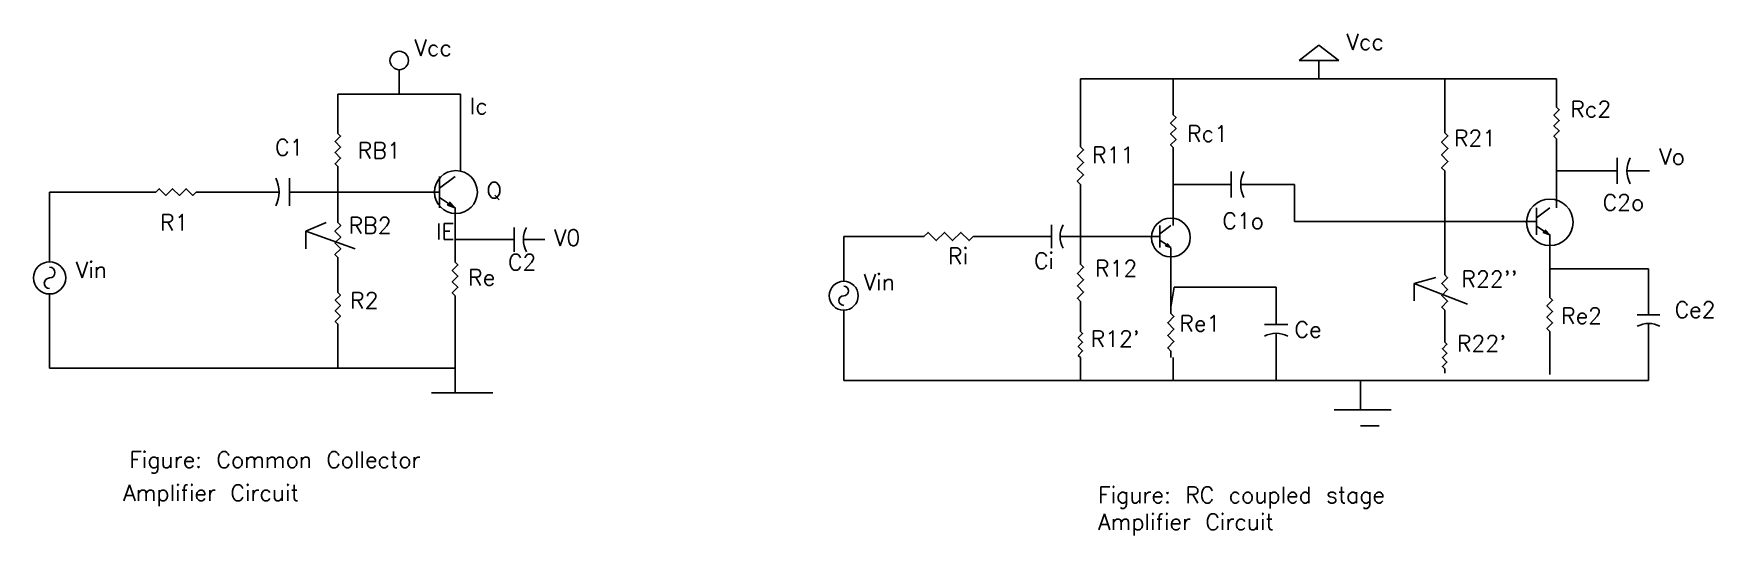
# Model space of a CAD drawing. Header units: inches. Extents: x 6 to 110, y 15 to 47.
import ezdxf

# ---------------------------------------------------------------- set-up
doc = ezdxf.new("R2010")
doc.units = ezdxf.units.IN
doc.header["$MEASUREMENT"] = 0
doc.styles.get("Standard").update_dxf_attribs({"font": 'txt.shx', "height": 1})

# ---------------------------------------------------------------- blocks, each defined once
blk = doc.blocks.new('Resistor')
at = {"color": 7}
blk.add_lwpolyline([(0, 0), (0.05, 0), (0.075, 0.025), (0.125, -0.025), (0.175, 0.025), (0.225, -0.025), (0.275, 0.025), (0.325, -0.025), (0.35, 0), (0.4, 0)], dxfattribs=at)
blk = doc.blocks.new('Capacitor')
at = {"color": 7}
for p, q in [((0.15, 0), (0, 0)), ((0.15, -0.1), (0.15, 0.1)), ((0.225, 0), (0.4, 0))]:
    blk.add_line(p, q, dxfattribs=at)
blk.add_arc((0.4375, 0), 0.2125, 151.9275, 208.0725, dxfattribs=at)
blk = doc.blocks.new('Generator - AC')
at = {"color": 7}
for p, q in [((0, 0), (0.05, 0)), ((0.35, 0), (0.4, 0))]:
    blk.add_line(p, q, dxfattribs=at)
blk.add_circle((0.2, 0), 0.15, dxfattribs=at)
for centre, start, end in [((0.15, 0), 0, 180), ((0.25, 0), 180, 0)]:
    blk.add_arc(centre, 0.05, start, end, dxfattribs=at)
blk = doc.blocks.new('Transistor - NPN')
at = {"color": 7}
for p, q in [((0, 0), (0.199999, 0)), ((0.199999, 0.2), (0.199999, -0.2)), ((0.399999, 0.2), (0.199999, 0.05)), ((0.316132, -0.145536), (0.201153, -0.069033)), ((0.302516, -0.166503), (0.316132, -0.145536)), ((0.399999, -0.2), (0.302516, -0.166503)), ((0.329748, -0.124569), (0.399999, -0.2))]:
    blk.add_line(p, q, dxfattribs=at)
blk.add_solid([(0.302516, -0.166503), (0.399999, -0.2), (0.329748, -0.124569)], dxfattribs=at)

msp = doc.modelspace()

# ---------------------------------------------------------------- linework, layer by layer
for p, q in [((85.68, 45.85), (84.45, 44.9)), ((86.92, 44.9), (85.68, 45.85)), ((84.45, 44.9), (84.45, 44.9)), ((84.45, 44.9), (86.92, 44.9)), ((85.68, 43.76), (85.68, 44.9)), ((86.92, 44.9), (86.92, 44.9)), ((28.72, 44.33), (28.72, 42.81)), ((70.91, 39.95), (70.91, 43.76)), ((70.91, 43.76), (70.91, 43.76)), ((70.91, 43.76), (76.66, 43.76)), ((76.66, 43.76), (76.66, 43.76)), ((76.66, 43.76), (76.66, 41.87)), ((76.66, 43.76), (93.47, 43.76)), ((93.47, 43.76), (85.68, 43.76)), ((85.68, 43.76), (85.68, 43.76)), ((93.47, 43.76), (93.47, 43.76)), ((93.47, 43.76), (93.47, 40.82)), ((93.47, 43.76), (100.4, 43.76)), ((100.4, 43.76), (100.4, 43.76)), ((100.4, 43.76), (100.4, 42.34)), ((24.92, 42.81), (24.92, 40.73)), ((24.92, 42.81), (32.52, 42.81)), ((32.52, 42.81), (32.52, 42.81)), ((32.52, 42.81), (32.52, 38.05)), ((100.4, 39.72), (100.4, 35.78)), ((100.4, 39.72), (100.4, 38.07)), ((76.66, 39.17), (76.66, 34.68)), ((76.66, 39.17), (76.66, 37.22)), ((24.92, 38), (24.92, 35.23)), ((93.47, 37.67), (93.47, 32)), ((100.4, 38.07), (102.96, 38.07)), ((13.23, 36.75), (7.07, 36.75)), ((7.07, 36.75), (7.07, 36.75)), ((7.07, 36.75), (7.07, 32.76)), ((19.8, 36.75), (16.57, 36.75)), ((24.73, 36.75), (23.21, 36.75)), ((24.92, 36.75), (24.73, 36.75)), ((24.92, 36.75), (30.24, 36.75)), ((30.24, 36.75), (30.24, 36.75)), ((70.91, 34), (70.91, 36.84)), ((76.66, 37.22), (79.04, 37.22)), ((82.23, 37.22), (84.17, 37.22)), ((84.17, 37.22), (84.17, 37.22)), ((84.17, 37.22), (84.17, 34.94)), ((32.18, 35.78), (32.18, 35.78)), ((32.18, 35.78), (32.18, 32.76)), ((22.93, 34.33), (24.2, 34.87)), ((84.17, 34.94), (84.17, 34.94)), ((84.17, 34.94), (98.31, 34.94)), ((26, 33.24), (22.93, 34.33)), ((22.93, 34.33), (22.93, 33.24)), ((22.93, 34.33), (22.93, 34.33)), ((32.18, 32.76), (32.18, 33.81)), ((32.18, 33.81), (34.7, 33.81)), ((56.25, 34), (60.71, 34)), ((56.25, 34), (56.25, 31.53)), ((64.78, 34), (68.03, 34)), ((64.78, 34), (66.22, 34)), ((68.03, 34), (68.03, 34)), ((70.91, 34), (75.15, 34)), ((70.91, 34), (70.91, 34)), ((70.91, 34), (70.91, 32.67)), ((76.51, 33.31), (76.51, 29.63)), ((99.98, 34.11), (99.98, 30.58)), ((24.92, 32.35), (24.92, 30.87)), ((91.57, 31.09), (92.92, 31.46)), ((93.47, 32), (93.47, 32)), ((99.98, 30.58), (99.98, 32)), ((99.98, 32), (106.1, 32)), ((106.1, 32), (106.1, 32)), ((106.1, 32), (106.1, 30.2)), ((76.71, 30.87), (76.51, 29.63)), ((76.51, 29.63), (76.71, 30.87)), ((76.71, 30.87), (83.03, 30.87)), ((83.03, 30.87), (83.03, 30.87)), ((83.03, 30.87), (83.03, 29.63)), ((94.89, 29.82), (91.57, 31.09)), ((91.57, 31.09), (91.57, 30.01)), ((91.57, 31.09), (91.57, 31.09)), ((7.07, 30.11), (7.07, 25.84)), ((32.18, 29.99), (32.18, 25.84)), ((56.25, 29.14), (56.25, 25.08)), ((70.91, 29.6), (70.91, 29.6)), ((70.91, 29.6), (70.91, 28.4)), ((94.89, 29.82), (94.89, 29.82)), ((24.92, 28.25), (24.92, 27.07)), ((93.47, 29.08), (93.47, 27.74)), ((24.92, 27.07), (24.92, 27.07)), ((24.92, 27.07), (24.92, 25.84)), ((99.98, 27.77), (99.98, 25.46)), ((106.1, 27.4), (106.1, 25.65)), ((70.91, 26.24), (70.91, 25.08)), ((76.66, 25.08), (76.66, 26.52)), ((83.03, 26.75), (83.03, 25.08)), ((7.07, 25.84), (7.07, 25.84)), ((7.07, 25.84), (32.18, 25.84)), ((32.18, 25.84), (32.18, 24.32)), ((56.25, 25.08), (56.25, 25.08)), ((56.25, 25.08), (70.91, 25.08)), ((70.91, 25.08), (70.91, 25.08)), ((70.91, 25.08), (76.66, 25.08)), ((76.66, 25.08), (76.66, 25.08)), ((76.66, 25.08), (106.1, 25.08)), ((76.66, 25.08), (88.25, 25.08)), ((88.25, 25.08), (88.25, 25.08)), ((88.25, 25.08), (88.25, 23.28)), ((99.98, 25.46), (99.98, 25.46)), ((106.1, 25.65), (106.1, 25.65)), ((106.1, 25.65), (106.1, 25.08)), ((30.71, 24.32), (30.71, 24.32)), ((30.71, 24.32), (34.51, 24.32)), ((86.63, 23.28), (86.63, 23.28)), ((86.63, 23.28), (86.63, 23.28)), ((86.63, 23.28), (88.91, 23.28)), ((86.63, 23.28), (86.63, 23.28)), ((87.01, 23.28), (87.01, 23.28)), ((88.25, 23.28), (88.25, 23.28)), ((88.25, 23.28), (88.25, 23.28)), ((88.25, 23.28), (88.25, 23.28)), ((88.25, 23.28), (88.25, 23.28)), ((88.91, 23.28), (90.15, 23.28)), ((88.26, 22.28), (89.41, 22.28))]:
    msp.add_line(p, q)
for centre, radius in [((28.72, 44.9), 0.57), ((32.23, 36.75), 1.33), ((99.98, 34.88), 1.44), ((76.51, 33.94), 1.2)]:
    msp.add_circle(centre, radius)

# ---------------------------------------------------------------- block references
for name, p, xscale, yscale, zscale, rotation in [('Resistor', (76.66, 41.87), 6.740106997457147, 6.740106997457147, 6.740106997457147, 270), ('Resistor', (100.4, 42.34), 6.561043355064648, 6.561043355064648, 6.561043355064648, 270.0000000000001), ('Resistor', (24.92, 40.73), 6.82756056446965, 6.82756056446965, 6.82756056446965, 270), ('Resistor', (93.47, 40.82), 7.870660160450228, 7.870660160450228, 7.870660160450228, 270), ('Resistor', (70.91, 36.84), 7.775832883746943, 7.775832883746943, 7.775832883746943, 90), ('Capacitor', (23.21, 36.75), 8.544688305757177, 8.544688305757177, 8.544688305757177, 180), ('Resistor', (16.57, 36.75), 8.354806457469664, 8.354806457469664, 8.354806457469664, 180), ('Resistor', (24.92, 35.23), 7.206869559343929, 7.206869559343929, 7.206869559343929, 270), ('Generator - AC', (7.07, 30.11), 6.637906234940928, 6.637906234940928, 6.637906234940928, 90), ('Resistor', (32.18, 32.76), 6.922387841172949, 6.922387841172949, 6.922387841172949, 270), ('Resistor', (70.91, 32.67), 7.681005718982576, 7.681005718982576, 7.681005718982576, 270), ('Generator - AC', (56.25, 31.53), 5.974115521895683, 5.974115521895683, 5.974115521895683, 270), ('Resistor', (93.47, 32), 7.301696724108297, 7.301696724108297, 7.301696724108297, 270), ('Resistor', (24.92, 30.87), 6.543078958237615, 6.543078958237615, 6.543078958237615, 270), ('Resistor', (99.98, 30.58), 7.017215005937317, 7.017215005937317, 7.017215005937317, 270), ('Capacitor', (106.1, 30.2), 7.017215117876262, 7.017215117876262, 7.017215117876262, 270), ('Resistor', (76.51, 29.63), 7.775832883746929, 7.775832883746929, 7.775832883746929, 270), ('Capacitor', (83.03, 29.63), 7.206869559343914, 7.206869559343914, 7.206869559343914, 270), ('Resistor', (70.91, 28.4), 5.405152197492683, 5.405152197492683, 5.405152197492683, 270), ('Resistor', (93.47, 27.74), 5.499979474195968, 5.499979474195968, 5.499979474195968, 270)]:
    msp.add_blockref(name, p, dxfattribs=dict(xscale=xscale, yscale=yscale, zscale=zscale, rotation=rotation))
for name, p, xscale, yscale, zscale in [('Capacitor', (102.96, 38.07), 7.975042475738007, 7.975042475738007, 7.975042475738007), ('Transistor - NPN', (30.24, 36.75), 4.841989982897701, 4.841989982897701, 4.841989982897701), ('Capacitor', (79.04, 37.22), 7.975042475738007, 7.975042475738007, 7.975042475738007), ('Transistor - NPN', (98.31, 34.94), 4.177403228734818, 4.177403228734818, 4.177403228734818), ('Capacitor', (34.7, 33.81), 7.595278494006379, 7.595278494006379, 7.595278494006379), ('Capacitor', (68.03, 34), 7.21551479743141, 7.21551479743141, 7.21551479743141), ('Transistor - NPN', (75.15, 34), 3.417875265271505, 3.417875265271505, 3.417875265271505), ('Resistor', (60.71, 34), 10.1586848716708, 10.1586848716708, 10.1586848716708)]:
    msp.add_blockref(name, p, dxfattribs=dict(xscale=xscale, yscale=yscale, zscale=zscale))

# ---------------------------------------------------------------- texts
for s, p in [('Vcc', (29.67, 45.19)), ('Vcc', (87.39, 45.56)), ('Ic', (33.09, 41.58)), ('Rc2', (101.25, 41.39)), ('Rc1', (77.52, 39.87)), ('R21', (94.04, 39.59)), ('C1', (21.03, 39.02)), ('RB1', (26.16, 38.83)), ('R11', (71.63, 38.55)), ('Vo', (106.76, 38.45)), ('Q', (34.13, 36.37)), ('C2o', (103.25, 35.61)), ('R1', (13.91, 34.37)), ('C1o', (79.7, 34.47)), ('RB2', (25.59, 34.19)), ('IE', (31, 33.81)), ('V0', (38.31, 33.43)), ('Ri', (62.71, 32.29)), ('Vin', (8.69, 31.44)), ('C2', (35.46, 31.91)), ('Ci', (68.03, 32)), ('R12', (71.82, 31.53)), ('Re', (32.99, 30.96)), ('Vin', (57.49, 30.68)), ("R22''", (94.51, 30.87)), ('R2', (25.68, 29.54)), ('Re2', (100.68, 28.59)), ('Ce2', (107.71, 28.97)), ("R12'", (71.54, 27.17)), ('Re1', (77.04, 28.12)), ('Ce', (84.17, 27.74)), ("R22'", (94.23, 26.88)), ('Figure: Common Collector', (12.01, 19.68)), ('Amplifier Circuit', (11.63, 17.63)), ('Figure: RC coupled stage ', (72.01, 17.5)), ('Amplifier Circuit', (72.01, 15.83))]:
    msp.add_text(s, height=1).set_placement(p)

doc.saveas('drawing.dxf')
